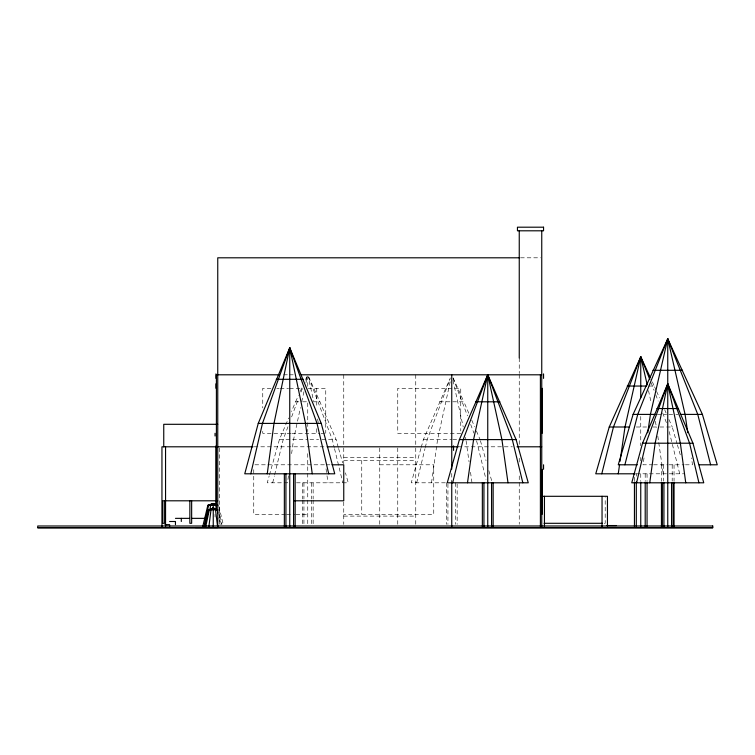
<?xml version="1.0" encoding="UTF-8"?>
<svg xmlns="http://www.w3.org/2000/svg" width="755" height="755" viewBox="0 0 755 755"><rect width="100%" height="100%" fill="white"/><g stroke="black" fill="none" stroke-linecap="round" stroke-linejoin="round"><path stroke-width="0.57" stroke-dasharray="3.77 2.83" d="M288.486 475.792L287.504 482.804L267.251 482.804L269.12 476.15M291.609 453.613L293.572 439.599L300.452 407.53M431.501 482.804L437.579 439.599L450.235 381.549M644.015 457.926L642.996 464.797L652.433 464.797M303.954 391.675L301.679 401.802L295.601 401.802L291.43 411.522M305.983 382.672L307.247 377.047M272.678 482.804L274.339 475.98M274.612 474.838L283.2 439.599L288.806 424.48M416.675 482.804L424.98 448.697M425.263 447.555L427.198 439.599L450.065 379.123M269.431 475.046L279.397 439.599L288.655 417.996M420.903 448.461L411.248 482.804L446.13 482.804M421.224 447.356L423.404 439.599L450.348 377.915M291.619 416.92L298.489 398.565M301.018 392.081L303.123 386.683M305.643 380.199L306.907 376.962M295.601 401.802L298.404 395.573M300.273 391.411L302.142 387.258M305.879 378.953L306.813 376.877M520.544 257.804L540.571 257.804M283.597 374.801L288.438 374.801M289.476 374.801L294.327 374.801M648.488 386.05L654.255 386.05L656.142 390.363M270.969 388.296L262.749 388.296L262.749 407.917M276.755 388.296L279.18 388.296M280.247 388.296L288.58 388.296M289.58 388.296L302.661 388.296M308.248 388.296L325.754 388.296L325.754 433.304M302.689 401.802L307.747 401.802M338.278 447.356L336.098 439.599L319.903 401.802L313.825 401.802L308.257 377.047M439.599 401.802L451.754 401.802M452.764 401.802L463.9 401.802L468.987 413.683M657.36 414.401L666.599 414.401M668.902 414.401L674.677 414.401M675.838 414.401L678.141 414.401M636.248 427L647.497 427M653.122 427L656.501 427L656.831 429.284M659.955 427L672.252 427L677.075 443.714M290.92 433.304L262.749 433.304L262.749 428.689M291.921 433.304L319.912 433.304M321.083 433.304L324.584 433.304M460.748 433.304L397.753 433.304L397.753 388.296L460.748 388.296L460.748 430.992M279.397 439.599L307.747 439.599M309.927 439.599L318.657 439.599M321.923 439.599L336.098 439.599M423.404 439.599L451.754 439.599M452.84 439.599L457.2 439.599M254.199 446.8L326.141 446.8M458.096 446.8L512.4 446.8M343.752 457.596L415.75 457.596M343.752 460.305L415.75 460.305M254.926 464.797L266.666 464.797M267.836 464.797L324.971 464.797M326.141 464.797L330.841 464.797M379.746 464.797L433.748 464.797L433.748 514.297L343.752 514.297M653.603 464.797L667.75 464.797M668.864 464.797L684.247 464.797M685.427 464.797L692.495 464.797L691.486 457.926M636.248 473.8L683.737 473.8M296.498 482.804L348.253 482.804L345.45 472.828M285.447 514.297L253.746 514.297L253.746 469.516M286.617 514.297L294.837 514.297M296.007 514.297L307.747 514.297M343.752 516.099L415.75 516.099M604.302 523.3L605.199 523.3L605.199 497.649M652.32 381.87L654.255 386.05M453.151 377.915L463.9 401.802M308.682 376.877L319.903 401.802M656.614 391.439L659.464 397.904M664.674 409.757L666.089 412.994M668.93 419.459L672.252 427M471.771 420.157L474.546 426.641M476.396 430.963L480.105 439.599M651.14 382.804L654.085 390.363M453.009 378.038L467.487 415.845M308.587 376.962L332.304 439.599L334.238 447.555M655.727 394.667L658.181 401.141M662.701 412.994L666.391 422.687M470.686 424.48L473.895 433.125M677.395 444.827L680.283 454.859M480.416 440.712L486.022 460.644M488.825 470.62L491.939 481.69M338.589 448.461L342.638 462.862M669.166 431.567L679.717 473.8M218.874 514.297L221.404 524.423M476.575 440.741L485.994 479.387M334.522 448.697L342.827 482.804M218.922 506.426L223.244 524.423M453.019 380.426L463.221 427M648.498 390.599L651.254 403.113M655.246 421.309L656.501 427M218.856 517.675L220.309 524.423M465.439 437.305L465.929 439.599M317.506 418.978L318.733 424.706M218.865 509.804L221.904 524.423M657.813 436.135L663.249 473.8M466.09 440.769L469.044 461.786M470.525 472.29L471.998 482.804M326.028 468.789L326.849 474.631M327.019 475.792L328 482.804M674.055 464.797L674.055 481.133M672.205 464.797L672.205 481.133M663.296 464.797L663.296 481.133M661.446 464.797L661.446 481.133M647.054 473.8L647.054 480.841M645.204 473.8L645.204 480.841M640.75 416.467L640.75 445.724M640.75 457.417L640.75 460.927M640.75 473.8L640.75 480.841M636.295 473.8L636.295 476.15M634.445 477.32L634.445 480.841M519.251 358.087L519.251 373.404M519.251 374.584L519.251 445.299M519.251 458.266L519.251 462.975M519.251 475.943L519.251 524.263M457.152 483.955L457.152 524.338M455.567 482.804L455.567 524.338M451.754 473.46L451.754 482.804M447.932 483.955L447.932 524.338M446.347 482.804L446.347 524.338M415.75 374.801L415.75 445.639M415.75 447.923L415.75 524.423M397.753 447.97L397.753 524.281M379.746 447.97L379.746 524.281M361.749 460.305L361.749 514.297M343.752 374.801L343.752 445.639M343.752 447.923L343.752 463.825M343.752 501.971L343.752 524.423M316.751 388.296L316.751 407.917M316.751 428.689L316.751 433.304M313.146 482.804L313.146 498.951M313.146 500.112L313.146 524.338M311.57 482.804L311.57 498.951M311.57 500.112L311.57 524.338M307.747 375.971L307.747 386.541M307.747 402.943L307.747 431.586M307.747 453.613L307.747 498.98M307.747 500.112L307.747 524.338M303.935 482.804L303.935 498.951M303.935 500.112L303.935 524.338M302.349 482.804L302.349 498.951M302.349 500.112L302.349 524.338M219.554 447.97L219.554 524.281M215.052 514.297L215.052 516.996"/><path stroke-width="1.13" d="M210.013 509.804L210.551 505.303L213.25 503.5L217.572 504.944M208.89 526.679L211.004 509.804L213.25 508.002L217.751 509.804L208.748 509.804L204.529 526.679M267.251 473.8L273.999 423.404L289.75 347.8L321.252 423.404L334.748 473.8L244.752 473.8L258.248 423.404L289.75 347.8L317.034 423.404L328.718 473.8M649.753 482.804L655.151 443.204L667.75 383.804L692.948 443.204L703.754 482.804L631.746 482.804L642.552 443.204L667.75 383.804L689.57 443.204L698.922 482.804M467.496 482.804L473.574 439.599L487.749 374.801L516.099 439.599L528.255 482.804L447.253 482.804L459.399 439.599L487.749 374.801L512.305 439.599L522.828 482.804M618.251 473.8L619.562 464.665M620.063 461.248L624.998 427L640.75 356.804L650.395 377.689M647.724 432.728L650.423 414.401L667.75 338.797L702.395 414.401L717.25 464.797L699.29 464.797M204.133 526.679L208.569 505.303L213.25 503.5L217.931 505.303L207.852 505.303L202.718 526.679M205.7 526.679L209.352 509.804L213.25 508.002L217.147 509.804L217.874 513.173M250.783 473.8L262.466 423.404L289.75 347.8L305.501 423.404L312.249 473.8M636.569 482.804L645.931 443.204L667.75 383.804L680.349 443.204L685.748 482.804M452.679 482.804L463.202 439.599L487.749 374.801L501.924 439.599L508.002 482.804M601.782 473.8L613.466 427L640.75 356.804L649.847 379.548M624.885 464.797L637.739 414.401L667.75 338.797L697.762 414.401L710.615 464.797M647.243 384.927L640.75 356.804L609.247 427L595.752 473.8L635.125 473.8M687.777 432.728L685.078 414.401L667.75 338.797L633.096 414.401L618.251 464.797L637.343 464.797M208.748 509.804L213.25 508.002L215.496 509.804L217.61 526.679M207.852 505.303L213.25 503.5L215.949 505.303L216.487 509.804M519.365 257.804L217.751 257.804L217.751 526.622M652.896 370.299L682.595 370.299M217.751 374.801L279.02 374.801M301.236 374.801L541.75 374.801M276.255 379.303L303.246 379.303M627.254 386.05L646.374 386.05M475.603 401.802L499.904 401.802M656.954 408.549L678.547 408.549M633.096 414.401L655.047 414.401M680.453 414.401L702.395 414.401M258.248 423.404L321.252 423.404M217.751 424.301L163.75 424.301L163.75 446.8M609.247 427L629.5 427M459.399 439.599L516.099 439.599M642.552 443.204L692.948 443.204M253.029 446.8L161.947 446.8L161.947 526.622M327.104 446.8L458.096 446.8M517.005 446.8L541.75 446.8M332.011 464.797L343.752 464.797L343.752 500.801L294.45 500.801M541.212 496.299L607.454 496.299L607.454 526.631M217.751 500.801L162.853 500.801L162.853 523.3L164.647 523.3L164.647 500.801M175.453 518.355L189.533 518.355M191.883 518.355L204.813 518.355M169.601 521.497L175.453 521.497L175.453 524.649M544.081 523.3L602.415 523.3M164.92 524.649L169.601 524.649L169.601 526.754M607.086 525.546L616.448 525.546M195.252 527.528L217.751 527.528M37.75 527.707L712.748 527.707M674.055 482.303L674.055 526.631M673.149 482.804L673.149 526.65M671.572 482.804L671.572 526.65M667.75 338.797L667.75 526.65M663.928 482.804L663.928 526.65M662.352 482.804L662.352 526.65M661.446 482.303L661.446 526.631M647.054 482.02L647.054 526.622M645.204 482.02L645.204 526.622M640.75 356.804L640.75 397.753M640.75 482.02L640.75 526.622M636.295 482.02L636.295 526.622M634.445 482.02L634.445 526.622M602.046 496.299L602.046 526.631M544.449 496.299L544.449 526.631M543.553 373.904L543.553 378.397M543.553 464.797L543.553 469.299M542.203 388.296L542.203 433.304M542.203 469.299L542.203 514.297M541.75 230.803L541.75 526.622M540.401 374.801L540.401 526.622M519.251 230.803L519.251 358.087M493.147 482.804L493.147 526.65M491.571 482.804L491.571 526.65M487.749 374.801L487.749 526.65M483.936 482.804L483.936 526.65M482.351 482.804L482.351 526.65M453.547 445.903L453.547 450.405M451.754 374.801L451.754 469.1M451.754 482.02L451.754 526.622M295.148 473.8L295.148 526.622M293.572 473.8L293.572 526.622M289.75 347.8L289.75 526.622M285.928 473.8L285.928 526.622M284.352 473.8L284.352 526.622M216.402 374.801L216.402 510.144M215.949 373.904L215.949 378.397M215.949 383.804L215.949 388.296M215.949 445.903L215.949 504.321M215.052 433.304L215.052 436.003M213.25 503.5L213.25 526.679M191.647 500.801L191.647 523.3L189.854 523.3L189.854 500.801M181.304 518.355L181.304 521.497M165.553 446.8L165.553 526.622M543.553 227.198L517.449 227.198L517.449 230.803L543.553 230.803L543.553 227.198M712.748 525.999L37.75 525.999L37.75 527.802L712.748 527.802L712.748 525.999"/></g></svg>
